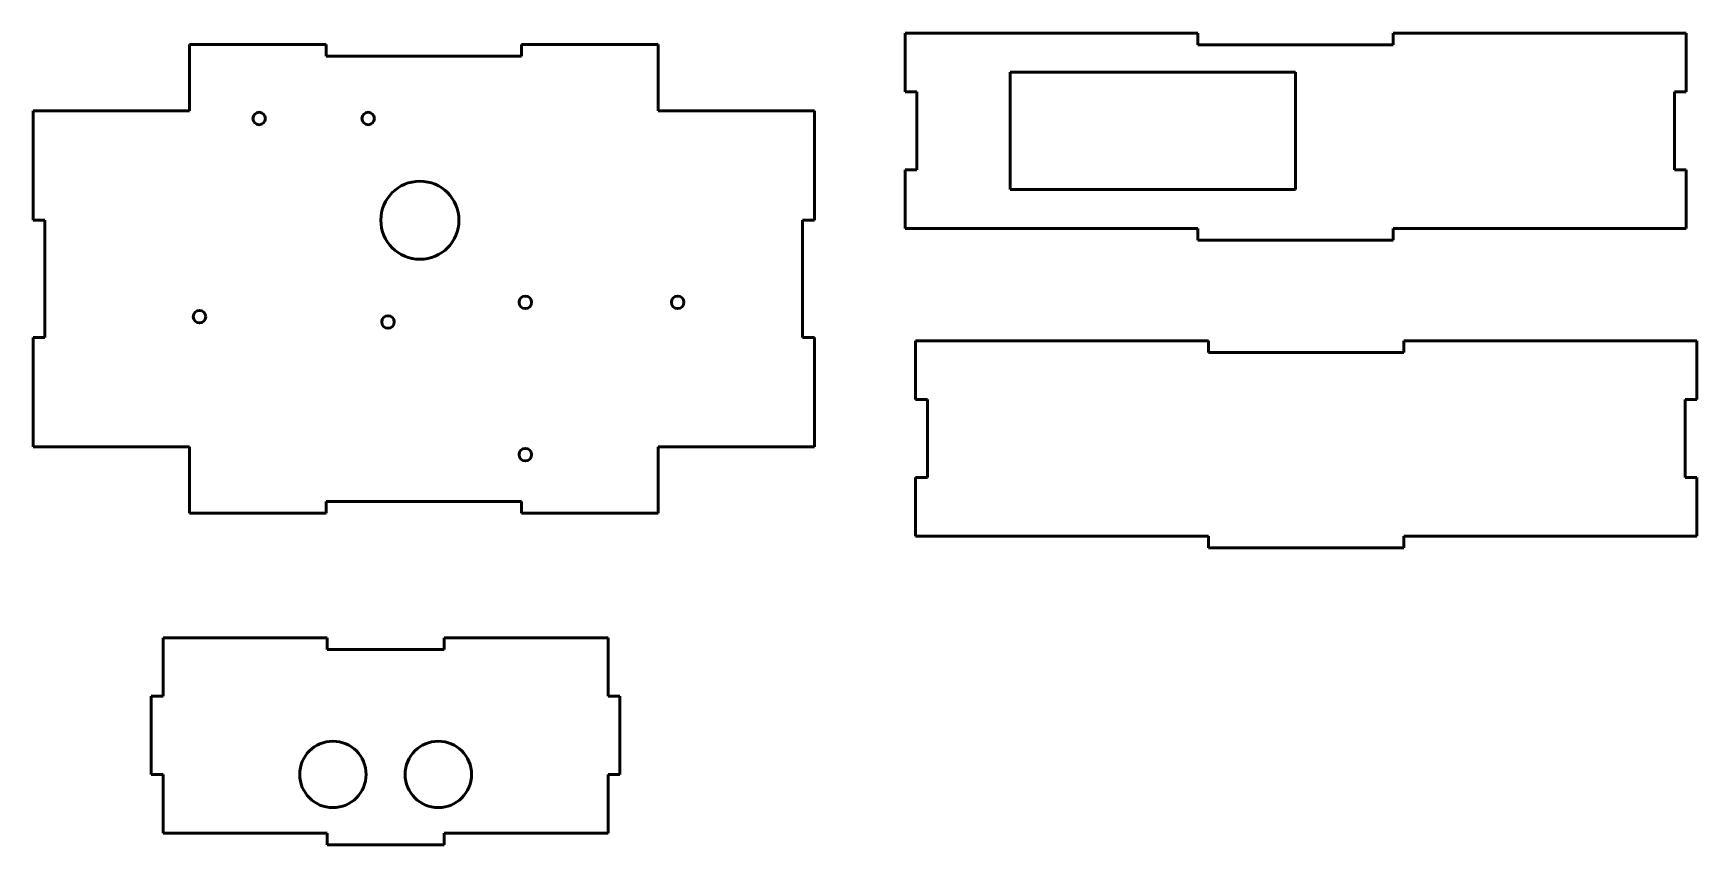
# Model space of a CAD drawing. Header units: millimetres. Extents: x 42 to 468, y 167 to 375.
import ezdxf

# ---------------------------------------------------------------- set-up
doc = ezdxf.new("R2010")
doc.units = ezdxf.units.MM
doc.layers.add('외형선(ISO)', color=7, linetype='Continuous', lineweight=50)

msp = doc.modelspace()

# ---------------------------------------------------------------- linework, layer by layer
at = {"layer": '외형선(ISO)'}
for p, q in [((265.43, 375), (265.43, 360)), ((340.43, 375), (265.43, 375)), ((340.43, 372), (340.43, 375)), ((390.43, 375), (390.43, 372)), ((465.43, 375), (390.43, 375)), ((465.43, 360), (465.43, 375)), ((82.21, 372.11), (82.21, 355.11)), ((117.21, 372.11), (82.21, 372.11)), ((117.21, 369.11), (117.21, 372.11)), ((202.21, 372.11), (167.21, 372.11)), ((167.21, 372.11), (167.21, 369.11)), ((202.21, 355.11), (202.21, 372.11)), ((390.43, 372), (340.43, 372)), ((167.21, 369.11), (117.21, 369.11)), ((292.33, 365), (365.43, 365)), ((292.33, 335), (292.33, 365)), ((365.43, 365), (365.43, 335)), ((265.43, 360), (268.43, 360)), ((268.43, 360), (268.43, 340)), ((462.43, 360), (465.43, 360)), ((462.43, 340), (462.43, 360)), ((82.21, 355.11), (42.21, 355.11)), ((42.21, 355.11), (42.21, 327.11)), ((242.21, 355.11), (202.21, 355.11)), ((242.21, 327.11), (242.21, 355.11)), ((265.43, 340), (265.43, 325)), ((268.43, 340), (265.43, 340)), ((465.43, 340), (462.43, 340)), ((465.43, 325), (465.43, 340)), ((365.43, 335), (292.33, 335)), ((42.21, 327.11), (45.21, 327.11)), ((45.21, 327.11), (45.21, 297.11)), ((239.21, 327.11), (242.21, 327.11)), ((239.21, 297.11), (239.21, 327.11)), ((265.43, 325), (340.43, 325)), ((340.43, 325), (340.43, 322)), ((390.43, 322), (390.43, 325)), ((390.43, 325), (465.43, 325)), ((340.43, 322), (390.43, 322)), ((42.21, 297.11), (42.21, 269.11)), ((45.21, 297.11), (42.21, 297.11)), ((242.21, 297.11), (239.21, 297.11)), ((242.21, 269.11), (242.21, 297.11)), ((268.15, 296.24), (268.15, 281.24)), ((343.15, 296.24), (268.15, 296.24)), ((343.15, 293.24), (343.15, 296.24)), ((393.15, 296.24), (393.15, 293.24)), ((468.15, 296.24), (393.15, 296.24)), ((468.15, 281.24), (468.15, 296.24)), ((393.15, 293.24), (343.15, 293.24)), ((268.15, 281.24), (271.15, 281.24)), ((271.15, 281.24), (271.15, 261.24)), ((465.15, 281.24), (468.15, 281.24)), ((465.15, 261.24), (465.15, 281.24)), ((42.21, 269.11), (82.21, 269.11)), ((82.21, 269.11), (82.21, 252.11)), ((202.21, 252.11), (202.21, 269.11)), ((202.21, 269.11), (242.21, 269.11)), ((268.15, 261.24), (268.15, 246.24)), ((271.15, 261.24), (268.15, 261.24)), ((468.15, 261.24), (465.15, 261.24)), ((468.15, 246.24), (468.15, 261.24)), ((82.21, 252.11), (117.21, 252.11)), ((117.21, 252.11), (117.21, 255.11)), ((117.21, 255.11), (167.21, 255.11)), ((167.21, 255.11), (167.21, 252.11)), ((167.21, 252.11), (202.21, 252.11)), ((268.15, 246.24), (343.15, 246.24)), ((343.15, 246.24), (343.15, 243.24)), ((343.15, 243.24), (393.15, 243.24)), ((393.15, 243.24), (393.15, 246.24)), ((393.15, 246.24), (468.15, 246.24)), ((117.43, 220.21), (75.43, 220.21)), ((75.43, 220.21), (75.43, 205.21)), ((117.43, 217.21), (117.43, 220.21)), ((189.43, 220.21), (147.43, 220.21)), ((147.43, 220.21), (147.43, 217.21)), ((189.43, 205.21), (189.43, 220.21)), ((147.43, 217.21), (117.43, 217.21)), ((72.43, 205.21), (72.43, 185.21)), ((75.43, 205.21), (72.43, 205.21)), ((192.43, 205.21), (189.43, 205.21)), ((192.43, 185.21), (192.43, 205.21)), ((72.43, 185.21), (75.43, 185.21)), ((75.43, 185.21), (75.43, 170.21)), ((189.43, 170.21), (189.43, 185.21)), ((189.43, 185.21), (192.43, 185.21)), ((75.43, 170.21), (117.43, 170.21)), ((117.43, 170.21), (117.43, 167.21)), ((117.43, 167.21), (147.43, 167.21)), ((147.43, 167.21), (147.43, 170.21)), ((147.43, 170.21), (189.43, 170.21))]:
    msp.add_line(p, q, dxfattribs=at)
for centre, radius in [((100.05, 353.16), 1.6), ((127.98, 353.16), 1.6), ((141.21, 327.11), 10), ((168.21, 306.11), 1.6), ((207.21, 306.11), 1.6), ((84.76, 302.41), 1.6), ((133.06, 301.08), 1.6), ((168.21, 267.11), 1.6), ((118.93, 185.21), 8.5), ((145.93, 185.21), 8.5)]:
    msp.add_circle(centre, radius, dxfattribs=at)

doc.saveas('drawing.dxf')
